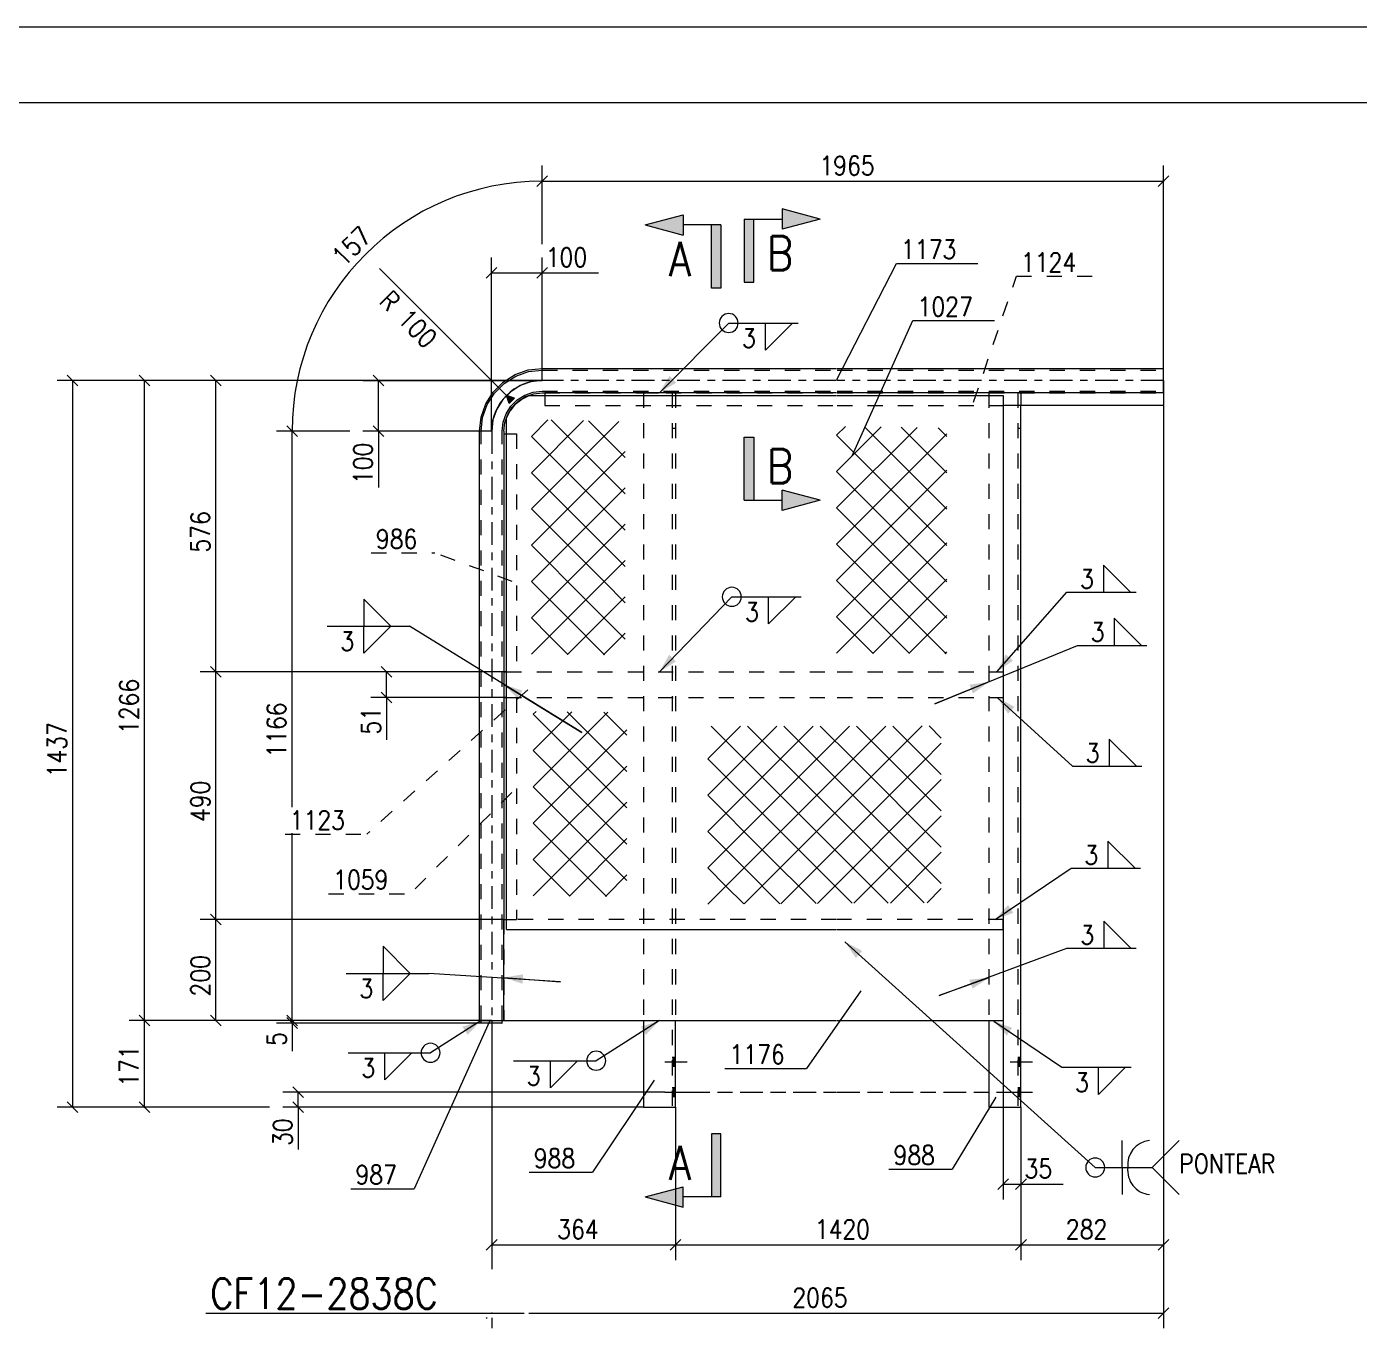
# Model space of a CAD drawing. Header units: millimetres. Extents: x 5 to 846, y 5 to 599.
# Drawn here: x 480.6 to 656.3, y 427.4 to 599 of the extents above; entities that cross this region are included whole.
import ezdxf

# ---------------------------------------------------------------- set-up
doc = ezdxf.new("R2010")
doc.units = ezdxf.units.MM
for name, pattern in [('XKITLINE00', [0]), ('XKITLINE02', [4, 2, -2]), ('XKITLINE03', [6, 3, -1, 1, -1]), ('XKITLINE06', [7, 3, -1, 2, -1])]:
    doc.linetypes.add(name, pattern=pattern)
for name, color, linetype, lineweight in [('Corte', 7, 'Continuous', 0), ('Cota', 4, 'Continuous', 0), ('Marca da peça', 2, 'Continuous', 0), ('Objeto gráfico', 3, 'Continuous', 0), ('Outro tipo de objeto', 7, 'Continuous', 0), ('Parafuso', 3, 'Continuous', 0), ('Peça', 2, 'Continuous', 0), ('Solda', 1, 'Continuous', 0), ('Texto', 7, 'Continuous', 0)]:
    doc.layers.add(name, color=color, linetype=linetype, lineweight=lineweight)
doc.styles.add('ROMANS', font='ROMANS__.TTF')
doc.styles.add('SIMPLEX', font='SIMPLEX_.TTF')

# ---------------------------------------------------------------- blocks, each defined once
blk = doc.blocks.new('*A44')
at = {"layer": 'Parafuso'}
for points in [[(566.13, 461.92), (565.71, 461.92), (565.71, 463.12), (566.13, 463.12)], [(566.13, 457.92), (565.71, 457.92), (565.71, 459.12), (566.13, 459.12)]]:
    blk.add_hatch(color=7, dxfattribs=at).paths.add_polyline_path(points, flags=17)
at = {"layer": 'Parafuso', "color": 7, "linetype": 'XKITLINE00', "lineweight": 0}
for p, q in [((564.71, 462.52), (567.67, 462.52)), ((565.71, 463.12), (566.13, 463.12)), ((565.71, 461.92), (566.13, 461.92)), ((565.71, 459.12), (566.13, 459.12)), ((564.71, 458.52), (567.67, 458.52)), ((565.71, 457.92), (566.13, 457.92))]:
    blk.add_line(p, q, dxfattribs=at)
blk = doc.blocks.new('*A45')
at = {"layer": 'Peça', "color": 7, "linetype": 'XKITLINE02', "lineweight": 0}
for p, q in [((607.45, 550.72), (611.68, 550.72)), ((607.45, 550.72), (607.45, 467.94)), ((611.26, 550.72), (611.26, 456.52)), ((611.68, 550.72), (611.68, 549.05)), ((611.26, 546.05), (611.68, 546.05))]:
    blk.add_line(p, q, dxfattribs=at)
at = {"layer": 'Peça', "color": 4, "linetype": 'XKITLINE00', "lineweight": 0}
for p, q in [((611.68, 456.52), (611.68, 549.05)), ((607.45, 467.94), (607.45, 456.52)), ((607.45, 456.52), (611.68, 456.52))]:
    blk.add_line(p, q, dxfattribs=at)
blk = doc.blocks.new('*A46')
at = {"layer": 'Parafuso'}
for points in [[(611.68, 461.92), (611.26, 461.92), (611.26, 463.12), (611.68, 463.12)], [(611.68, 457.92), (611.26, 457.92), (611.26, 459.12), (611.68, 459.12)]]:
    blk.add_hatch(color=7, dxfattribs=at).paths.add_polyline_path(points, flags=17)
at = {"layer": 'Parafuso', "color": 7, "linetype": 'XKITLINE00', "lineweight": 0}
for p, q in [((610.25, 462.52), (613.22, 462.52)), ((611.26, 463.12), (611.68, 463.12)), ((611.26, 461.92), (611.68, 461.92)), ((611.26, 459.12), (611.68, 459.12)), ((610.25, 458.52), (613.22, 458.52)), ((611.26, 457.92), (611.68, 457.92))]:
    blk.add_line(p, q, dxfattribs=at)
blk = doc.blocks.new('*A47')
at = {"layer": 'Peça', "color": 4, "linetype": 'XKITLINE00', "lineweight": 0}
for p, q in [((540.5, 467.62), (540.5, 467.94)), ((543.25, 467.62), (540.5, 467.62)), ((541.9, 467.94), (541.9, 467.62)), ((543.3, 467.62), (543.25, 467.62)), ((543.3, 467.62), (543.3, 467.94))]:
    blk.add_line(p, q, dxfattribs=at)
at = {"layer": 'Peça', "color": 7, "linetype": 'XKITLINE02', "lineweight": 0}
for p, q in [((540.5, 467.94), (543.3, 467.94)), ((543.25, 467.62), (543.3, 467.62))]:
    blk.add_line(p, q, dxfattribs=at)
blk = doc.blocks.new('*A48')
at = {"layer": 'Peça', "color": 4, "linetype": 'XKITLINE00', "lineweight": 0}
for p, q in [((543.51, 510.54), (543.84, 510.54)), ((543.51, 510.54), (543.51, 481.27)), ((543.51, 481.27), (543.84, 481.27))]:
    blk.add_line(p, q, dxfattribs=at)
at = {"layer": 'Peça', "color": 7, "linetype": 'XKITLINE02', "lineweight": 0}
for p, q in [((543.84, 510.54), (545.18, 510.54)), ((545.18, 510.54), (545.18, 481.27)), ((543.84, 481.27), (545.18, 481.27))]:
    blk.add_line(p, q, dxfattribs=at)
blk = doc.blocks.new('*A49')
at = {"layer": 'Peça', "color": 4, "linetype": 'XKITLINE00', "lineweight": 0}
for p, q in [((543.51, 545.33), (543.84, 545.33)), ((543.51, 545.33), (543.51, 513.94)), ((543.51, 513.94), (543.84, 513.94))]:
    blk.add_line(p, q, dxfattribs=at)
at = {"layer": 'Peça', "color": 7, "linetype": 'XKITLINE02', "lineweight": 0}
for p, q in [((543.84, 545.33), (545.18, 545.33)), ((545.18, 545.33), (545.18, 513.94)), ((543.84, 513.94), (545.18, 513.94))]:
    blk.add_line(p, q, dxfattribs=at)
blk = doc.blocks.new('*A50')
at = {"layer": 'Peça', "color": 4, "linetype": 'XKITLINE00', "lineweight": 0}
for p, q in [((543.51, 481.27), (543.84, 481.27)), ((543.51, 467.94), (543.51, 481.27)), ((609.35, 479.94), (609.35, 467.94)), ((543.51, 467.94), (587.35, 467.94)), ((587.45, 467.94), (609.35, 467.94))]:
    blk.add_line(p, q, dxfattribs=at)
at = {"layer": 'Peça', "color": 7, "linetype": 'XKITLINE02', "lineweight": 0}
for p, q in [((587.35, 481.27), (543.84, 481.27)), ((609.35, 481.27), (587.45, 481.27)), ((609.35, 479.94), (609.35, 481.27))]:
    blk.add_line(p, q, dxfattribs=at)
blk = doc.blocks.new('*A51')
at = {"layer": 'Peça', "color": 4, "linetype": 'XKITLINE00', "lineweight": 0}
for p, q in [((545.87, 549.9), (546.85, 550.38)), ((546.85, 550.38), (587.35, 550.38)), ((587.45, 550.38), (609.35, 550.38)), ((609.35, 550.38), (609.35, 479.94)), ((543.84, 547.38), (544.33, 548.36)), ((545.01, 549.21), (544.33, 548.36)), ((545.87, 549.9), (545.01, 549.21)), ((543.84, 479.94), (543.84, 547.38)), ((543.84, 479.94), (587.35, 479.94)), ((587.45, 479.94), (609.35, 479.94))]:
    blk.add_line(p, q, dxfattribs=at)
at = {"layer": 'Peça', "color": 7, "linetype": 'XKITLINE02', "lineweight": 0}
for p, q in [((544.33, 548.36), (545.01, 549.21)), ((545.01, 549.21), (545.87, 549.9))]:
    blk.add_line(p, q, dxfattribs=at)
blk = doc.blocks.new('*A52')
at = {"layer": 'Peça', "color": 4, "linetype": 'XKITLINE00', "lineweight": 0}
for p, q in [((543.51, 513.94), (543.84, 513.94)), ((543.51, 513.94), (543.51, 510.54)), ((543.51, 510.54), (543.84, 510.54))]:
    blk.add_line(p, q, dxfattribs=at)
at = {"layer": 'Peça', "color": 7, "linetype": 'XKITLINE02', "lineweight": 0}
for p, q in [((543.84, 513.94), (587.35, 513.94)), ((587.45, 513.94), (609.35, 513.94)), ((609.35, 513.94), (609.35, 510.54)), ((543.84, 510.54), (587.35, 510.54)), ((587.45, 510.54), (609.35, 510.54))]:
    blk.add_line(p, q, dxfattribs=at)
blk = doc.blocks.new('*A53')
at = {"layer": 'Peça', "color": 4, "linetype": 'XKITLINE00', "lineweight": 0}
for p, q in [((587.35, 550.72), (548.9, 550.72)), ((548.9, 550.72), (548.9, 550.38)), ((630.47, 550.72), (587.45, 550.72)), ((630.47, 550.72), (630.47, 549.05)), ((630.47, 549.05), (609.35, 549.05))]:
    blk.add_line(p, q, dxfattribs=at)
at = {"layer": 'Peça', "color": 7, "linetype": 'XKITLINE02', "lineweight": 0}
for p, q in [((548.9, 550.38), (548.9, 549.05)), ((548.9, 549.05), (587.35, 549.05)), ((587.45, 549.05), (609.35, 549.05))]:
    blk.add_line(p, q, dxfattribs=at)
blk = doc.blocks.new('*A54')
at = {"layer": 'Peça', "color": 7, "linetype": 'XKITLINE02', "lineweight": 0}
for p, q in [((561.9, 550.72), (566.13, 550.72)), ((561.9, 550.72), (561.9, 467.94)), ((565.71, 550.72), (565.71, 456.52)), ((566.13, 550.72), (566.13, 467.94)), ((565.71, 546.05), (566.13, 546.05))]:
    blk.add_line(p, q, dxfattribs=at)
at = {"layer": 'Peça', "color": 4, "linetype": 'XKITLINE00', "lineweight": 0}
for p, q in [((561.9, 467.94), (561.9, 456.52)), ((566.13, 456.52), (566.13, 467.94)), ((561.9, 456.52), (566.13, 456.52))]:
    blk.add_line(p, q, dxfattribs=at)
blk = doc.blocks.new('*A55')
at = {"layer": 'Peça', "color": 4, "linetype": 'XKITLINE00', "lineweight": 0}
for p, q in [((544.98, 553.12), (546.72, 553.73)), ((546.72, 553.73), (548.57, 553.94)), ((548.57, 553.94), (587.35, 553.94)), ((587.45, 553.94), (630.47, 553.94)), ((630.47, 550.72), (630.47, 553.94)), ((542.1, 550.82), (543.41, 552.13)), ((543.41, 552.13), (544.98, 553.12)), ((541.11, 549.25), (542.1, 550.82)), ((545.41, 549.61), (546.37, 550.22)), ((546.37, 550.22), (547.44, 550.59)), ((547.44, 550.59), (548.57, 550.72)), ((548.57, 550.72), (548.9, 550.72)), ((540.5, 547.5), (541.11, 549.25)), ((544.01, 547.86), (544.61, 548.81)), ((544.61, 548.81), (545.41, 549.61)), ((540.29, 545.66), (540.5, 547.5)), ((543.51, 545.66), (543.64, 546.79)), ((543.64, 546.79), (544.01, 547.86)), ((540.29, 467.94), (540.29, 545.66)), ((543.51, 545.66), (543.51, 545.33)), ((540.29, 467.94), (543.51, 467.94))]:
    blk.add_line(p, q, dxfattribs=at)
at = {"layer": 'Peça', "color": 7, "linetype": 'XKITLINE02', "lineweight": 0}
for p, q in [((545.07, 552.92), (546.77, 553.52)), ((546.77, 553.52), (548.57, 553.72)), ((548.57, 553.72), (587.35, 553.72)), ((587.45, 553.72), (630.47, 553.72)), ((542.26, 550.69), (543.54, 551.96)), ((543.54, 551.96), (545.07, 552.92)), ((541.3, 549.16), (542.26, 550.69)), ((545.28, 549.78), (546.28, 550.41)), ((546.28, 550.41), (547.39, 550.8)), ((547.39, 550.8), (548.57, 550.93)), ((548.57, 550.93), (587.35, 550.93)), ((548.9, 550.72), (587.35, 550.72)), ((587.45, 550.93), (630.47, 550.93)), ((587.45, 550.72), (630.47, 550.72)), ((540.71, 547.45), (541.3, 549.16)), ((543.82, 547.95), (544.44, 548.95)), ((544.44, 548.95), (545.28, 549.78)), ((540.51, 545.66), (540.71, 547.45)), ((543.29, 545.66), (543.43, 546.83)), ((543.43, 546.83), (543.82, 547.95)), ((540.51, 467.94), (540.51, 545.66)), ((543.29, 467.94), (543.29, 545.66)), ((543.51, 545.33), (543.51, 467.94))]:
    blk.add_line(p, q, dxfattribs=at)
at = {"layer": 'Peça', "color": 7, "linetype": 'XKITLINE03', "lineweight": 0}
for p, q in [((547.08, 552.16), (545.67, 551.67)), ((548.57, 552.33), (547.08, 552.16)), ((587.35, 552.33), (548.57, 552.33)), ((630.47, 552.33), (587.45, 552.33)), ((544.41, 550.87), (543.35, 549.82)), ((545.67, 551.67), (544.41, 550.87)), ((542.56, 548.55), (542.07, 547.14)), ((543.35, 549.82), (542.56, 548.55)), ((542.07, 547.14), (541.9, 545.66)), ((541.9, 545.66), (541.9, 467.94))]:
    blk.add_line(p, q, dxfattribs=at)
blk = doc.blocks.new('*A113')
at = {"layer": 'Objeto gráfico', "color": 2, "linetype": 'XKITLINE00', "lineweight": 0}
for p, q in [((547.39, 508.33), (547.76, 508.7)), ((547.39, 503.54), (552.49, 508.64)), ((547.39, 498.75), (557.23, 508.59)), ((559.36, 496.35), (547.39, 508.33)), ((559.73, 500.78), (551.86, 508.65)), ((559.73, 505.57), (556.7, 508.6)), ((547.39, 493.96), (559.73, 506.3)), ((556.97, 493.96), (547.39, 503.54)), ((547.39, 489.17), (559.73, 501.51)), ((554.57, 491.56), (547.39, 498.75)), ((547.39, 484.38), (559.73, 496.72)), ((559.73, 495.99), (559.36, 496.35)), ((552.18, 489.17), (547.39, 493.96)), ((559.73, 491.2), (556.97, 493.96)), ((552.14, 484.34), (559.73, 491.93)), ((559.73, 486.41), (554.57, 491.56)), ((549.78, 486.78), (547.39, 489.17)), ((557.04, 484.31), (552.18, 489.17)), ((552.22, 484.34), (549.78, 486.78)), ((556.9, 484.31), (559.73, 487.14))]:
    blk.add_line(p, q, dxfattribs=at)
blk = doc.blocks.new('*A114')
at = {"layer": 'Objeto gráfico', "color": 2, "linetype": 'XKITLINE00', "lineweight": 0}
for p, q in [((570.38, 483.29), (593.87, 506.78)), ((570.38, 488.08), (589.08, 506.78)), ((570.38, 492.87), (584.29, 506.77)), ((570.38, 497.66), (579.49, 506.77)), ((570.38, 502.45), (574.7, 506.77)), ((582.35, 495.26), (570.85, 506.76)), ((584.75, 497.66), (575.63, 506.77)), ((587.14, 500.05), (580.42, 506.77)), ((589.54, 502.45), (585.21, 506.78)), ((591.93, 504.84), (589.99, 506.78)), ((601.17, 500.39), (594.78, 506.78)), ((596.34, 504.46), (598.67, 506.79)), ((601.17, 505.18), (599.56, 506.79)), ((575.2, 483.32), (596.34, 504.46)), ((601.17, 495.6), (591.93, 504.84)), ((598.74, 502.07), (601.17, 504.5)), ((579.96, 492.87), (570.38, 502.45)), ((580.02, 483.35), (598.74, 502.07)), ((601.17, 490.81), (589.54, 502.45)), ((584.84, 483.38), (601.13, 499.67)), ((601.17, 486.02), (587.14, 500.05)), ((601.13, 499.67), (601.17, 499.71)), ((577.56, 490.47), (570.38, 497.66)), ((598.94, 483.47), (584.75, 497.66)), ((594.18, 483.44), (582.35, 495.26)), ((589.66, 483.41), (601.17, 494.92)), ((575.17, 488.08), (570.38, 492.87)), ((589.42, 483.41), (579.96, 492.87)), ((584.66, 483.38), (577.56, 490.47)), ((594.48, 483.44), (601.17, 490.13)), ((572.77, 485.68), (570.38, 488.08)), ((579.9, 483.35), (575.17, 488.08)), ((575.14, 483.32), (572.77, 485.68)), ((599.3, 483.47), (601.17, 485.34))]:
    blk.add_line(p, q, dxfattribs=at)
blk = doc.blocks.new('*A115')
at = {"layer": 'Objeto gráfico', "color": 2, "linetype": 'XKITLINE00', "lineweight": 0}
for p, q in [((587.38, 545.12), (588.54, 546.28)), ((587.38, 540.33), (593.27, 546.22)), ((587.38, 535.54), (597.99, 546.15)), ((587.38, 530.75), (601.93, 545.3)), ((601.75, 530.75), (587.38, 545.12)), ((601.93, 535.36), (591.04, 546.25)), ((601.93, 540.15), (595.9, 546.18)), ((601.93, 544.94), (600.75, 546.12)), ((587.38, 525.96), (601.93, 540.51)), ((599.35, 528.36), (587.38, 540.33)), ((587.38, 521.17), (601.93, 535.72)), ((596.96, 525.96), (587.38, 535.54)), ((587.38, 516.38), (601.93, 530.93)), ((594.56, 523.57), (587.38, 530.75)), ((601.93, 530.57), (601.75, 530.75)), ((601.93, 525.78), (599.35, 528.36)), ((592.17, 521.17), (587.38, 525.96)), ((592.15, 516.36), (601.93, 526.14)), ((601.93, 520.99), (596.96, 525.96)), ((601.81, 516.32), (594.56, 523.57)), ((589.77, 518.78), (587.38, 521.17)), ((597, 516.34), (592.17, 521.17)), ((596.92, 516.34), (601.93, 521.35)), ((592.19, 516.36), (589.77, 518.78)), ((601.68, 516.32), (601.93, 516.56))]:
    blk.add_line(p, q, dxfattribs=at)
blk = doc.blocks.new('*A116')
at = {"layer": 'Objeto gráfico', "color": 2, "linetype": 'XKITLINE00', "lineweight": 0}
for p, q in [((547.13, 544.98), (549.32, 547.17)), ((547.13, 540.19), (553.99, 547.05)), ((547.13, 535.4), (558.66, 546.94)), ((559.51, 537.38), (549.73, 547.16)), ((559.51, 542.17), (554.65, 547.04)), ((559.51, 532.59), (547.13, 544.98)), ((547.13, 530.61), (559.51, 542.99)), ((559.1, 528.21), (547.13, 540.19)), ((547.13, 525.82), (559.51, 538.2)), ((556.71, 525.82), (547.13, 535.4)), ((547.13, 521.03), (559.51, 533.41)), ((554.31, 523.42), (547.13, 530.61)), ((547.13, 516.24), (559.51, 528.62)), ((559.51, 527.8), (559.1, 528.21)), ((551.92, 521.03), (547.13, 525.82)), ((559.51, 523.01), (556.71, 525.82)), ((551.88, 516.2), (559.51, 523.83)), ((559.51, 518.22), (554.31, 523.42)), ((549.52, 518.63), (547.13, 521.03)), ((556.78, 516.17), (551.92, 521.03)), ((551.95, 516.2), (549.52, 518.63)), ((556.63, 516.17), (559.51, 519.04))]:
    blk.add_line(p, q, dxfattribs=at)
blk = doc.blocks.new('*A117')
at = {"layer": 'Objeto gráfico', "color": 7, "linetype": 'XKITLINE06', "lineweight": 0}
for p, q in [((567.67, 458.52), (587.35, 458.52)), ((587.45, 458.52), (610.25, 458.52))]:
    blk.add_line(p, q, dxfattribs=at)
blk = doc.blocks.new('*A267')
at = {"layer": 'Cota', "color": 7, "linetype": 'XKITLINE00', "lineweight": 0}
for p, q in [((548.57, 552.33), (484.61, 552.33)), ((485.95, 553.03), (487.36, 551.62)), ((486.66, 456.52), (486.66, 552.33)), ((485.95, 457.22), (487.36, 455.81)), ((512.6, 456.52), (484.61, 456.52)), ((561.9, 456.52), (516.1, 456.52))]:
    blk.add_line(p, q, dxfattribs=at)
at = {"layer": 'Cota', "color": 3}
for p in [(486.66, 552.33), (486.66, 456.52)]:
    blk.add_point(p, dxfattribs=at)
at = {"layer": 'Cota', "color": 3, "style": 'SIMPLEX', "width": 0.85}
blk.add_text('1437', height=2.5, rotation=90.0002, dxfattribs=at).set_placement((485.86, 500.01))
blk = doc.blocks.new('*A268')
at = {"layer": 'Cota', "color": 7, "linetype": 'XKITLINE00', "lineweight": 0}
for p, q in [((541.9, 467.94), (494.1, 467.94)), ((495.44, 468.64), (496.85, 467.23)), ((496.15, 456.52), (496.15, 467.94)), ((495.44, 457.22), (496.85, 455.81)), ((512.6, 456.52), (494.1, 456.52)), ((561.9, 456.52), (516.1, 456.52))]:
    blk.add_line(p, q, dxfattribs=at)
at = {"layer": 'Cota', "color": 3}
for p in [(496.15, 467.94), (496.15, 456.52)]:
    blk.add_point(p, dxfattribs=at)
at = {"layer": 'Cota', "color": 3, "style": 'SIMPLEX', "width": 0.85}
blk.add_text('171', height=2.5, rotation=90.0002, dxfattribs=at).set_placement((495.35, 459.21))
blk = doc.blocks.new('*A269')
at = {"layer": 'Cota', "color": 7, "linetype": 'XKITLINE00', "lineweight": 0}
for p, q in [((548.57, 552.33), (494.1, 552.33)), ((495.44, 553.03), (496.85, 551.62)), ((496.15, 467.94), (496.15, 552.33)), ((541.9, 467.94), (494.1, 467.94)), ((495.44, 468.64), (496.85, 467.23))]:
    blk.add_line(p, q, dxfattribs=at)
at = {"layer": 'Cota', "color": 3}
for p in [(496.15, 552.33), (496.15, 467.94)]:
    blk.add_point(p, dxfattribs=at)
at = {"layer": 'Cota', "color": 3, "style": 'SIMPLEX', "width": 0.85}
blk.add_text('1266', height=2.5, rotation=90.0002, dxfattribs=at).set_placement((495.35, 505.72))
blk = doc.blocks.new('*A270')
at = {"layer": 'Cota', "color": 7, "linetype": 'XKITLINE00', "lineweight": 0}
for p, q in [((543.84, 513.94), (503.49, 513.94)), ((504.83, 514.64), (506.24, 513.23)), ((505.54, 481.27), (505.54, 513.94)), ((504.83, 481.98), (506.24, 480.56)), ((543.51, 481.27), (503.49, 481.27))]:
    blk.add_line(p, q, dxfattribs=at)
at = {"layer": 'Cota', "color": 3}
for p in [(505.54, 513.94), (505.54, 481.27)]:
    blk.add_point(p, dxfattribs=at)
at = {"layer": 'Cota', "color": 3, "style": 'SIMPLEX', "width": 0.85}
blk.add_text('490', height=2.5, rotation=90.0002, dxfattribs=at).set_placement((504.74, 494.12))
blk = doc.blocks.new('*A271')
at = {"layer": 'Cota', "color": 7, "linetype": 'XKITLINE00', "lineweight": 0}
for p, q in [((504.83, 481.98), (506.24, 480.56)), ((543.51, 481.27), (503.49, 481.27)), ((505.54, 467.94), (505.54, 481.27)), ((541.9, 467.94), (503.49, 467.94)), ((504.83, 468.64), (506.24, 467.23))]:
    blk.add_line(p, q, dxfattribs=at)
at = {"layer": 'Cota', "color": 3}
for p in [(505.54, 481.27), (505.54, 467.94)]:
    blk.add_point(p, dxfattribs=at)
at = {"layer": 'Cota', "color": 3, "style": 'SIMPLEX', "width": 0.85}
blk.add_text('200', height=2.5, rotation=90.0002, dxfattribs=at).set_placement((504.74, 471.12))
blk = doc.blocks.new('*A272')
at = {"layer": 'Cota', "color": 7, "linetype": 'XKITLINE00', "lineweight": 0}
for p, q in [((548.57, 552.33), (503.49, 552.33)), ((504.83, 553.03), (506.24, 551.62)), ((505.54, 513.94), (505.54, 552.33)), ((543.84, 513.94), (503.49, 513.94)), ((504.83, 514.64), (506.24, 513.23))]:
    blk.add_line(p, q, dxfattribs=at)
at = {"layer": 'Cota', "color": 3}
for p in [(505.54, 552.33), (505.54, 513.94)]:
    blk.add_point(p, dxfattribs=at)
at = {"layer": 'Cota', "color": 3, "style": 'SIMPLEX', "width": 0.85}
blk.add_text('576', height=2.5, rotation=90.0002, dxfattribs=at).set_placement((504.74, 529.65))
blk = doc.blocks.new('*A273')
at = {"layer": 'Cota', "color": 7, "linetype": 'XKITLINE00', "lineweight": 0}
for p, q in [((541.9, 467.94), (513.54, 467.94)), ((541.9, 467.62), (513.54, 467.62)), ((514.88, 468.64), (516.3, 467.23)), ((514.88, 468.33), (516.3, 466.91)), ((515.59, 467.62), (515.59, 467.94)), ((515.59, 467.62), (515.59, 463.89)), ((515.59, 467.62), (515.59, 463.89))]:
    blk.add_line(p, q, dxfattribs=at)
at = {"layer": 'Cota', "color": 3}
for p in [(515.59, 467.94), (515.59, 467.62)]:
    blk.add_point(p, dxfattribs=at)
at = {"layer": 'Cota', "color": 3, "style": 'SIMPLEX', "width": 0.85}
blk.add_text('5', height=2.5, rotation=90.0002, dxfattribs=at).set_placement((514.79, 464.6))
blk = doc.blocks.new('*A274')
at = {"layer": 'Cota', "color": 7, "linetype": 'XKITLINE00', "lineweight": 0}
for p, q in [((523.18, 545.66), (513.54, 545.66)), ((514.88, 546.37), (516.3, 544.95)), ((515.59, 496.1), (515.59, 545.66)), ((541.9, 545.66), (526.68, 545.66)), ((515.59, 467.94), (515.59, 492.64)), ((541.9, 467.94), (513.54, 467.94)), ((514.88, 468.64), (516.3, 467.23))]:
    blk.add_line(p, q, dxfattribs=at)
at = {"layer": 'Cota', "color": 3}
for p in [(515.59, 545.66), (515.59, 467.94)]:
    blk.add_point(p, dxfattribs=at)
at = {"layer": 'Cota', "color": 3, "style": 'SIMPLEX', "width": 0.85}
blk.add_text('1166', height=2.5, rotation=90.0002, dxfattribs=at).set_placement((514.79, 502.62))
blk = doc.blocks.new('*A275')
at = {"layer": 'Cota', "color": 7, "linetype": 'XKITLINE00', "lineweight": 0}
for p, q in [((515.7, 459.22), (517.11, 457.81)), ((564.71, 458.52), (514.35, 458.52)), ((515.7, 457.22), (517.11, 455.81)), ((516.4, 456.52), (516.4, 458.52)), ((561.9, 456.52), (514.35, 456.52)), ((516.4, 456.52), (516.4, 450.93)), ((516.4, 456.52), (516.4, 450.93))]:
    blk.add_line(p, q, dxfattribs=at)
at = {"layer": 'Cota', "color": 3}
for p in [(516.4, 458.52), (516.4, 456.52)]:
    blk.add_point(p, dxfattribs=at)
at = {"layer": 'Cota', "color": 3, "style": 'SIMPLEX', "width": 0.85}
blk.add_text('30', height=2.5, rotation=90.0002, dxfattribs=at).set_placement((515.6, 451.41))
blk = doc.blocks.new('*A276')
at = {"layer": 'Cota', "color": 7, "linetype": 'XKITLINE00', "lineweight": 0}
for p, q in [((630.47, 552.33), (630.47, 427.36)), ((541.9, 467.94), (541.9, 435.15)), ((541.29, 428.75), (541.19, 428.65)), ((541.9, 428.75), (541.9, 427.36)), ((546.79, 429.36), (630.47, 429.36)), ((631.18, 430.06), (629.77, 428.65))]:
    blk.add_line(p, q, dxfattribs=at)
at = {"layer": 'Cota', "color": 3}
for p in [(541.9, 429.36), (630.47, 429.36)]:
    blk.add_point(p, dxfattribs=at)
at = {"layer": 'Cota', "color": 3, "style": 'SIMPLEX', "width": 0.85}
blk.add_text('2065', height=2.5, dxfattribs=at).set_placement((581.54, 430.16))
blk = doc.blocks.new('*A277')
at = {"layer": 'Cota', "color": 7, "linetype": 'XKITLINE00', "lineweight": 0}
for p, q in [((548.56, 570.33), (548.56, 580.68)), ((549.27, 579.33), (547.85, 577.92)), ((548.56, 552.32), (548.56, 566.83)), ((523.18, 545.66), (513.54, 545.66)), ((514.89, 546.36), (516.3, 544.95)), ((541.89, 545.66), (526.68, 545.66))]:
    blk.add_line(p, q, dxfattribs=at)
blk.add_arc((548.56, 545.66), 32.97, 90, 180, dxfattribs=at)
at = {"layer": 'Cota', "color": 7}
for p in [(548.56, 578.63), (515.59, 545.66)]:
    blk.add_point(p, dxfattribs=at)
at = {"layer": 'Cota', "color": 3, "style": 'SIMPLEX', "width": 0.85}
blk.add_text('157', height=2.5, rotation=45.0001, dxfattribs=at).set_placement((522.39, 567.24))
blk = doc.blocks.new('*A278')
at = {"layer": 'Cota', "color": 7, "linetype": 'XKITLINE00', "lineweight": 0}
for p, q in [((630.47, 552.33), (630.47, 436.37)), ((611.68, 456.52), (611.68, 450.17)), ((611.68, 446.67), (611.68, 436.37)), ((612.39, 439.07), (610.97, 437.66)), ((611.68, 438.37), (630.47, 438.37)), ((631.18, 439.07), (629.77, 437.66))]:
    blk.add_line(p, q, dxfattribs=at)
at = {"layer": 'Cota', "color": 3}
for p in [(611.68, 438.37), (630.47, 438.37)]:
    blk.add_point(p, dxfattribs=at)
at = {"layer": 'Cota', "color": 3, "style": 'SIMPLEX', "width": 0.85}
blk.add_text('282', height=2.5, dxfattribs=at).set_placement((617.6, 439.17))
blk = doc.blocks.new('*A279')
at = {"layer": 'Cota', "color": 7, "linetype": 'XKITLINE00', "lineweight": 0}
for p, q in [((566.13, 456.52), (566.13, 436.37)), ((611.68, 456.52), (611.68, 450.17)), ((611.68, 446.67), (611.68, 436.37)), ((566.84, 439.07), (565.43, 437.66)), ((566.13, 438.37), (611.68, 438.37)), ((612.39, 439.07), (610.97, 437.66))]:
    blk.add_line(p, q, dxfattribs=at)
at = {"layer": 'Cota', "color": 3}
for p in [(566.13, 438.37), (611.68, 438.37)]:
    blk.add_point(p, dxfattribs=at)
at = {"layer": 'Cota', "color": 3, "style": 'SIMPLEX', "width": 0.85}
blk.add_text('1420', height=2.5, dxfattribs=at).set_placement((584.5, 439.17))
blk = doc.blocks.new('*A280')
at = {"layer": 'Cota', "color": 7, "linetype": 'XKITLINE00', "lineweight": 0}
for p, q in [((541.9, 467.94), (541.9, 436.37)), ((566.13, 456.52), (566.13, 436.37)), ((542.61, 439.07), (541.19, 437.66)), ((541.9, 438.37), (566.13, 438.37)), ((566.84, 439.07), (565.43, 437.66))]:
    blk.add_line(p, q, dxfattribs=at)
at = {"layer": 'Cota', "color": 3}
for p in [(541.9, 438.37), (566.13, 438.37)]:
    blk.add_point(p, dxfattribs=at)
at = {"layer": 'Cota', "color": 3, "style": 'SIMPLEX', "width": 0.85}
blk.add_text('364', height=2.5, dxfattribs=at).set_placement((550.54, 439.17))
blk = doc.blocks.new('*A281')
at = {"layer": 'Cota', "color": 7, "linetype": 'XKITLINE00', "lineweight": 0}
for p, q in [((609.35, 467.94), (609.35, 444.37)), ((611.68, 456.52), (611.68, 444.37)), ((610.05, 447.07), (608.64, 445.66)), ((609.35, 446.37), (611.68, 446.37)), ((612.39, 447.07), (610.97, 445.66)), ((611.68, 446.37), (617.26, 446.37)), ((611.68, 446.37), (617.26, 446.37))]:
    blk.add_line(p, q, dxfattribs=at)
at = {"layer": 'Cota', "color": 3}
for p in [(609.35, 446.37), (611.68, 446.37)]:
    blk.add_point(p, dxfattribs=at)
at = {"layer": 'Cota', "color": 3, "style": 'SIMPLEX', "width": 0.85}
blk.add_text('35', height=2.5, dxfattribs=at).set_placement((612.15, 447.17))
blk = doc.blocks.new('*A282')
at = {"layer": 'Cota', "color": 7, "linetype": 'XKITLINE00', "lineweight": 0}
for p, q in [((543.51, 513.94), (525.99, 513.94)), ((527.33, 514.64), (528.74, 513.23)), ((528.04, 510.54), (528.04, 513.94)), ((543.84, 510.54), (525.99, 510.54)), ((527.33, 511.24), (528.74, 509.83)), ((528.04, 510.54), (528.04, 504.95)), ((528.04, 510.54), (528.04, 504.95))]:
    blk.add_line(p, q, dxfattribs=at)
at = {"layer": 'Cota', "color": 3}
for p in [(528.04, 513.94), (528.04, 510.54)]:
    blk.add_point(p, dxfattribs=at)
at = {"layer": 'Cota', "color": 3, "style": 'SIMPLEX', "width": 0.85}
blk.add_text('51', height=2.5, rotation=90.0002, dxfattribs=at).set_placement((527.24, 505.66))
blk = doc.blocks.new('*A283')
at = {"layer": 'Corte'}
for points in [[(585.2, 573.63), (580.2, 572.29), (580.2, 574.97)], [(576.45, 565.29), (575.2, 565.29), (575.2, 573.63)], [(576.45, 573.63), (576.45, 565.29), (575.2, 573.63)], [(576.45, 536.55), (575.2, 536.55), (575.2, 544.89)], [(576.45, 544.89), (576.45, 536.55), (575.2, 544.89)], [(585.2, 536.55), (580.2, 535.22), (580.2, 537.89)]]:
    blk.add_hatch(color=6, dxfattribs=at).paths.add_polyline_path(points, flags=17)
at = {"layer": 'Corte', "color": 6, "linetype": 'XKITLINE00', "lineweight": 0}
for p, q in [((585.2, 573.63), (580.2, 574.97)), ((580.2, 574.97), (580.2, 572.29)), ((575.2, 573.63), (580.2, 573.63)), ((575.2, 573.63), (575.2, 565.29)), ((576.45, 565.29), (576.45, 573.63)), ((585.2, 573.63), (580.2, 572.29)), ((575.2, 565.29), (576.45, 565.29)), ((575.2, 536.55), (575.2, 544.89)), ((575.2, 544.89), (576.45, 544.89)), ((576.45, 544.89), (576.45, 536.55)), ((585.2, 536.55), (580.2, 537.89)), ((580.2, 535.22), (580.2, 537.89)), ((575.2, 536.55), (580.2, 536.55)), ((585.2, 536.55), (580.2, 535.22))]:
    blk.add_line(p, q, dxfattribs=at)
at = {"layer": 'Corte', "color": 4, "style": 'ROMANS', "width": 0.85}
for p in [(578.2, 566.88), (578.2, 538.8)]:
    blk.add_text('B', height=4.5, dxfattribs=at).set_placement(p)
blk = doc.blocks.new('*A284')
at = {"layer": 'Corte'}
for points in [[(562.13, 572.86), (567.13, 574.2), (567.13, 571.52)], [(570.88, 572.86), (572.13, 572.86), (572.13, 564.53)], [(570.88, 564.53), (570.88, 572.86), (572.13, 564.53)], [(570.88, 453.02), (572.13, 453.02), (572.13, 444.69)], [(570.88, 444.69), (570.88, 453.02), (572.13, 444.69)], [(562.13, 444.69), (567.13, 446.03), (567.13, 443.35)]]:
    blk.add_hatch(color=6, dxfattribs=at).paths.add_polyline_path(points, flags=17)
at = {"layer": 'Corte', "color": 6, "linetype": 'XKITLINE00', "lineweight": 0}
for p, q in [((562.13, 572.86), (567.13, 574.2)), ((562.13, 572.86), (567.13, 571.52)), ((567.13, 574.2), (567.13, 571.52)), ((572.13, 572.86), (567.13, 572.86)), ((570.88, 564.53), (570.88, 572.86)), ((572.13, 572.86), (572.13, 564.53)), ((572.13, 564.53), (570.88, 564.53)), ((570.88, 453.02), (570.88, 444.69)), ((572.13, 453.02), (570.88, 453.02)), ((572.13, 444.69), (572.13, 453.02)), ((562.13, 444.69), (567.13, 446.03)), ((562.13, 444.69), (567.13, 443.35)), ((567.13, 443.35), (567.13, 446.03)), ((572.13, 444.69), (567.13, 444.69))]:
    blk.add_line(p, q, dxfattribs=at)
at = {"layer": 'Corte', "color": 4, "style": 'ROMANS', "width": 0.85}
for p in [(565.26, 566.11), (565.26, 446.94)]:
    blk.add_text('A', height=4.5, dxfattribs=at).set_placement(p)
blk = doc.blocks.new('*A285')
at = {"layer": 'Texto', "color": 4, "linetype": 'XKITLINE00', "lineweight": 0}
blk.add_line((504.2, 429.35), (546.19, 429.35), dxfattribs=at)
at = {"layer": 'Texto', "color": 4, "style": 'ROMANS', "width": 0.85}
blk.add_text('CF12-2838C', height=4, dxfattribs=at).set_placement((504.8, 429.95))
blk = doc.blocks.new('*A286')
at = {"layer": 'Solda'}
blk.add_hatch(color=7, dxfattribs=at).paths.add_polyline_path([(543.51, 473.6), (546.05, 474.04), (545.96, 472.8)], flags=17)
at = {"layer": 'Solda', "color": 3, "linetype": 'XKITLINE00', "lineweight": 0}
for p, q in [((531.15, 474.17), (527.58, 477.74)), ((527.58, 477.74), (527.58, 474.17)), ((527.58, 474.17), (531.15, 474.17)), ((527.58, 474.17), (531.15, 474.17)), ((531.15, 474.17), (527.58, 470.6)), ((527.58, 470.6), (527.58, 474.17))]:
    blk.add_line(p, q, dxfattribs=at)
at = {"layer": 'Solda', "color": 7, "linetype": 'XKITLINE00', "lineweight": 0}
for p, q in [((522.73, 474.17), (533.61, 474.17)), ((550.96, 473.06), (533.61, 474.17)), ((543.51, 473.6), (550.96, 473.06))]:
    blk.add_line(p, q, dxfattribs=at)
at = {"layer": 'Solda', "color": 3, "style": 'ROMANS', "width": 0.85}
blk.add_text('3', height=2.5, dxfattribs=at).set_placement((524.48, 470.92))
blk = doc.blocks.new('*A287')
at = {"layer": 'Solda'}
blk.add_hatch(color=7, dxfattribs=at).paths.add_polyline_path([(564.02, 467.94), (562.24, 466.07), (561.57, 467.13)], flags=17)
at = {"layer": 'Solda', "color": 7, "linetype": 'XKITLINE00', "lineweight": 0}
for p in [(564.02, 467.94), (544.79, 462.65)]:
    blk.add_line(p, (555.68, 462.65), dxfattribs=at)
at = {"layer": 'Solda', "color": 3, "linetype": 'XKITLINE00', "lineweight": 0}
for p, q in [((549.64, 462.65), (553.21, 462.65)), ((553.21, 462.65), (549.64, 459.08)), ((549.64, 459.08), (549.64, 462.65))]:
    blk.add_line(p, q, dxfattribs=at)
for start, end in [(90, 270), (270, 90)]:
    blk.add_arc((555.68, 462.65), 1.25, start, end, dxfattribs=at)
at = {"layer": 'Solda', "color": 3, "style": 'ROMANS', "width": 0.85}
blk.add_text('3', height=2.5, dxfattribs=at).set_placement((546.54, 459.4))
blk = doc.blocks.new('*A288')
at = {"layer": 'Solda'}
blk.add_hatch(color=7, dxfattribs=at).paths.add_polyline_path([(540.5, 467.94), (538.73, 466.07), (538.05, 467.12)], flags=17)
at = {"layer": 'Solda', "color": 7, "linetype": 'XKITLINE00', "lineweight": 0}
for p in [(540.5, 467.94), (522.96, 463.7)]:
    blk.add_line(p, (533.84, 463.7), dxfattribs=at)
at = {"layer": 'Solda', "color": 3, "linetype": 'XKITLINE00', "lineweight": 0}
for p, q in [((527.81, 463.7), (531.38, 463.7)), ((531.38, 463.7), (527.81, 460.13)), ((527.81, 460.13), (527.81, 463.7))]:
    blk.add_line(p, q, dxfattribs=at)
for start, end in [(90, 270), (270, 90)]:
    blk.add_arc((533.84, 463.7), 1.25, start, end, dxfattribs=at)
at = {"layer": 'Solda', "color": 3, "style": 'ROMANS', "width": 0.85}
blk.add_text('3', height=2.5, dxfattribs=at).set_placement((524.71, 460.45))
blk = doc.blocks.new('*A289')
at = {"layer": 'Solda'}
blk.add_hatch(color=7, dxfattribs=at).paths.add_polyline_path([(543.51, 512.24), (545.97, 511.46), (545.31, 510.4)], flags=17)
at = {"layer": 'Solda', "color": 3, "linetype": 'XKITLINE00', "lineweight": 0}
for p, q in [((528.62, 519.96), (525.05, 523.53)), ((525.05, 523.53), (525.05, 519.96)), ((525.05, 519.96), (528.62, 519.96)), ((525.05, 519.96), (528.62, 519.96)), ((528.62, 519.96), (525.05, 516.39)), ((525.05, 516.39), (525.05, 519.96))]:
    blk.add_line(p, q, dxfattribs=at)
at = {"layer": 'Solda', "color": 7, "linetype": 'XKITLINE00', "lineweight": 0}
for p, q in [((520.2, 519.96), (531.08, 519.96)), ((553.77, 505.93), (531.08, 519.96)), ((543.51, 512.24), (553.77, 505.93))]:
    blk.add_line(p, q, dxfattribs=at)
at = {"layer": 'Solda', "color": 3, "style": 'ROMANS', "width": 0.85}
blk.add_text('3', height=2.5, dxfattribs=at).set_placement((521.95, 516.71))
blk = doc.blocks.new('*A290')
at = {"layer": 'Solda'}
blk.add_hatch(color=7, dxfattribs=at).paths.add_polyline_path([(564.02, 550.72), (565.33, 552.93), (566.22, 552.05)], flags=17)
at = {"layer": 'Solda', "color": 7, "linetype": 'XKITLINE00', "lineweight": 0}
for p, q in [((564.02, 550.72), (573.15, 559.92)), ((573.15, 559.92), (582.29, 559.92))]:
    blk.add_line(p, q, dxfattribs=at)
at = {"layer": 'Solda', "color": 3, "linetype": 'XKITLINE00', "lineweight": 0}
for p, q in [((578, 559.92), (581.57, 559.92)), ((581.57, 559.92), (578, 556.35)), ((578, 556.35), (578, 559.92))]:
    blk.add_line(p, q, dxfattribs=at)
for start, end in [(90, 270), (270, 90)]:
    blk.add_arc((573.15, 559.92), 1.25, start, end, dxfattribs=at)
at = {"layer": 'Solda', "color": 3, "style": 'ROMANS', "width": 0.85}
blk.add_text('3', height=2.5, dxfattribs=at).set_placement((574.9, 556.67))
blk = doc.blocks.new('*A291')
at = {"layer": 'Solda'}
blk.add_hatch(color=7, dxfattribs=at).paths.add_polyline_path([(564.02, 513.94), (565.3, 516.17), (566.2, 515.3)], flags=17)
at = {"layer": 'Solda', "color": 7, "linetype": 'XKITLINE00', "lineweight": 0}
for p, q in [((564.02, 513.94), (573.56, 523.82)), ((573.56, 523.82), (582.7, 523.82))]:
    blk.add_line(p, q, dxfattribs=at)
at = {"layer": 'Solda', "color": 3, "linetype": 'XKITLINE00', "lineweight": 0}
for p, q in [((578.41, 523.82), (581.98, 523.82)), ((581.98, 523.82), (578.41, 520.25)), ((578.41, 520.25), (578.41, 523.82))]:
    blk.add_line(p, q, dxfattribs=at)
for start, end in [(90, 270), (270, 90)]:
    blk.add_arc((573.56, 523.82), 1.25, start, end, dxfattribs=at)
at = {"layer": 'Solda', "color": 3, "style": 'ROMANS', "width": 0.85}
blk.add_text('3', height=2.5, dxfattribs=at).set_placement((575.31, 520.57))
blk = doc.blocks.new('*A292')
at = {"layer": 'Solda'}
blk.add_hatch(color=7, dxfattribs=at).paths.add_polyline_path([(588.47, 478.34), (590.75, 477.13), (589.91, 476.2)], flags=17)
at = {"layer": 'Solda', "color": 7, "linetype": 'XKITLINE00', "lineweight": 0}
for p, q in [((588.47, 478.34), (621.47, 448.57)), ((621.47, 448.57), (628.97, 448.57))]:
    blk.add_line(p, q, dxfattribs=at)
at = {"layer": 'Solda', "color": 3, "linetype": 'XKITLINE00', "lineweight": 0}
for p, q in [((625.04, 448.57), (625.04, 452.14)), ((628.97, 448.57), (632.54, 452.14)), ((625.04, 448.57), (625.04, 445)), ((628.97, 448.57), (632.54, 445))]:
    blk.add_line(p, q, dxfattribs=at)
for centre, radius, start, end in [((628.97, 448.93), 3.23, 96.3402, 186.3402), ((621.47, 448.57), 1.25, 90, 270), ((621.47, 448.57), 1.25, 270, 90), ((628.97, 448.21), 3.23, 173.6598, 263.6598)]:
    blk.add_arc(centre, radius, start, end, dxfattribs=at)
at = {"layer": 'Solda', "color": 3, "style": 'ROMANS', "width": 0.85}
blk.add_text('PONTEAR', height=2.5, dxfattribs=at).set_placement((632.54, 447.82))
blk = doc.blocks.new('*A293')
at = {"layer": 'Solda'}
blk.add_hatch(color=7, dxfattribs=at).paths.add_polyline_path([(608.26, 481.27), (609.98, 483.18), (610.68, 482.15)], flags=17)
at = {"layer": 'Solda', "color": 3, "linetype": 'XKITLINE00', "lineweight": 0}
for p, q in [((626.72, 488.02), (623.14, 491.59)), ((623.14, 491.59), (623.14, 488.02)), ((623.14, 488.02), (626.72, 488.02))]:
    blk.add_line(p, q, dxfattribs=at)
at = {"layer": 'Solda', "color": 7, "linetype": 'XKITLINE00', "lineweight": 0}
for p, q in [((608.26, 481.27), (618.29, 488.02)), ((618.29, 488.02), (627.43, 488.02))]:
    blk.add_line(p, q, dxfattribs=at)
at = {"layer": 'Solda', "color": 3, "style": 'ROMANS', "width": 0.85}
blk.add_text('3', height=2.5, dxfattribs=at).set_placement((620.04, 488.52))
blk = doc.blocks.new('*A294')
at = {"layer": 'Solda'}
blk.add_hatch(color=7, dxfattribs=at).paths.add_polyline_path([(607.45, 473.58), (605.3, 472.15), (604.88, 473.33)], flags=17)
at = {"layer": 'Solda', "color": 3, "linetype": 'XKITLINE00', "lineweight": 0}
for p, q in [((626.17, 477.48), (622.6, 481.05)), ((622.6, 481.05), (622.6, 477.48)), ((622.6, 477.48), (626.17, 477.48))]:
    blk.add_line(p, q, dxfattribs=at)
at = {"layer": 'Solda', "color": 7, "linetype": 'XKITLINE00', "lineweight": 0}
for p, q in [((600.91, 471.24), (617.75, 477.48)), ((617.75, 477.48), (626.88, 477.48)), ((607.45, 473.58), (600.91, 471.24))]:
    blk.add_line(p, q, dxfattribs=at)
at = {"layer": 'Solda', "color": 3, "style": 'ROMANS', "width": 0.85}
blk.add_text('3', height=2.5, dxfattribs=at).set_placement((619.5, 477.98))
blk = doc.blocks.new('*A295')
at = {"layer": 'Solda'}
blk.add_hatch(color=7, dxfattribs=at).paths.add_polyline_path([(608.1, 467.88), (610.52, 466.99), (609.82, 465.96)], flags=17)
at = {"layer": 'Solda', "color": 7, "linetype": 'XKITLINE00', "lineweight": 0}
for p, q in [((608.1, 467.88), (617.06, 461.78)), ((617.06, 461.78), (626.2, 461.78))]:
    blk.add_line(p, q, dxfattribs=at)
at = {"layer": 'Solda', "color": 3, "linetype": 'XKITLINE00', "lineweight": 0}
for p, q in [((621.91, 461.78), (625.48, 461.78)), ((625.48, 461.78), (621.91, 458.21)), ((621.91, 458.21), (621.91, 461.78))]:
    blk.add_line(p, q, dxfattribs=at)
at = {"layer": 'Solda', "color": 3, "style": 'ROMANS', "width": 0.85}
blk.add_text('3', height=2.5, dxfattribs=at).set_placement((618.81, 458.53))
blk = doc.blocks.new('*A296')
at = {"layer": 'Solda'}
blk.add_hatch(color=7, dxfattribs=at).paths.add_polyline_path([(607.45, 512.59), (605.36, 511.07), (604.89, 512.23)], flags=17)
at = {"layer": 'Solda', "color": 3, "linetype": 'XKITLINE00', "lineweight": 0}
for p, q in [((627.56, 517.42), (623.99, 520.99)), ((623.99, 520.99), (623.99, 517.42)), ((623.99, 517.42), (627.56, 517.42))]:
    blk.add_line(p, q, dxfattribs=at)
at = {"layer": 'Solda', "color": 7, "linetype": 'XKITLINE00', "lineweight": 0}
for p, q in [((600.31, 509.71), (619.14, 517.42)), ((619.14, 517.42), (628.27, 517.42)), ((607.45, 512.59), (600.31, 509.71))]:
    blk.add_line(p, q, dxfattribs=at)
at = {"layer": 'Solda', "color": 3, "style": 'ROMANS', "width": 0.85}
blk.add_text('3', height=2.5, dxfattribs=at).set_placement((620.89, 517.92))
blk = doc.blocks.new('*A297')
at = {"layer": 'Solda'}
blk.add_hatch(color=7, dxfattribs=at).paths.add_polyline_path([(608.51, 513.94), (609.69, 516.23), (610.63, 515.4)], flags=17)
at = {"layer": 'Solda', "color": 3, "linetype": 'XKITLINE00', "lineweight": 0}
for p, q in [((626.14, 524.42), (622.57, 527.99)), ((622.57, 527.99), (622.57, 524.42)), ((622.57, 524.42), (626.14, 524.42))]:
    blk.add_line(p, q, dxfattribs=at)
at = {"layer": 'Solda', "color": 7, "linetype": 'XKITLINE00', "lineweight": 0}
for p, q in [((608.51, 513.94), (617.72, 524.42)), ((617.72, 524.42), (626.86, 524.42))]:
    blk.add_line(p, q, dxfattribs=at)
at = {"layer": 'Solda', "color": 3, "style": 'ROMANS', "width": 0.85}
blk.add_text('3', height=2.5, dxfattribs=at).set_placement((619.47, 524.92))
blk = doc.blocks.new('*A298')
at = {"layer": 'Solda'}
blk.add_hatch(color=7, dxfattribs=at).paths.add_polyline_path([(608.55, 510.54), (610.82, 509.31), (609.98, 508.39)], flags=17)
at = {"layer": 'Solda', "color": 7, "linetype": 'XKITLINE00', "lineweight": 0}
for p, q in [((608.55, 510.54), (618.48, 501.47)), ((618.48, 501.47), (627.61, 501.47))]:
    blk.add_line(p, q, dxfattribs=at)
at = {"layer": 'Solda', "color": 3, "linetype": 'XKITLINE00', "lineweight": 0}
for p, q in [((626.9, 501.47), (623.32, 505.04)), ((623.32, 505.04), (623.32, 501.47)), ((623.32, 501.47), (626.9, 501.47))]:
    blk.add_line(p, q, dxfattribs=at)
at = {"layer": 'Solda', "color": 3, "style": 'ROMANS', "width": 0.85}
blk.add_text('3', height=2.5, dxfattribs=at).set_placement((620.23, 501.97))
blk = doc.blocks.new('*A299')
at = {"layer": 'Marca da peça', "color": 7, "linetype": 'XKITLINE00', "lineweight": 0}
for p in [(608.39, 457.85), (594.28, 448.35)]:
    blk.add_line(p, (602.63, 448.35), dxfattribs=at)
at = {"layer": 'Marca da peça', "color": 4, "style": 'ROMANS', "width": 0.85}
blk.add_text('988', height=2.5, dxfattribs=at).set_placement((594.88, 448.95))
blk = doc.blocks.new('*A300')
at = {"layer": 'Marca da peça', "color": 7, "linetype": 'XKITLINE00', "lineweight": 0}
for p in [(541.63, 467.82), (523.34, 445.77)]:
    blk.add_line(p, (531.7, 445.77), dxfattribs=at)
at = {"layer": 'Marca da peça', "color": 4, "style": 'ROMANS', "width": 0.85}
blk.add_text('987', height=2.5, dxfattribs=at).set_placement((523.94, 446.37))
blk = doc.blocks.new('*A301')
at = {"layer": 'Marca da peça', "color": 7, "linetype": 'XKITLINE02', "lineweight": 0}
for p in [(544.56, 498.03), (520.4, 484.67)]:
    blk.add_line(p, (531.14, 484.67), dxfattribs=at)
at = {"layer": 'Marca da peça', "color": 4, "style": 'ROMANS', "width": 0.85}
blk.add_text('1059', height=2.5, dxfattribs=at).set_placement((521, 485.27))
blk = doc.blocks.new('*A302')
at = {"layer": 'Marca da peça', "color": 7, "linetype": 'XKITLINE02', "lineweight": 0}
for p in [(526.03, 529.6), (544.61, 525.86)]:
    blk.add_line(p, (534.39, 529.6), dxfattribs=at)
at = {"layer": 'Marca da peça', "color": 4, "style": 'ROMANS', "width": 0.85}
blk.add_text('986', height=2.5, dxfattribs=at).set_placement((526.63, 530.2))
blk = doc.blocks.new('*A303')
at = {"layer": 'Marca da peça', "color": 7, "linetype": 'XKITLINE00', "lineweight": 0}
for p in [(590.56, 471.88), (572.65, 461.63)]:
    blk.add_line(p, (583.39, 461.63), dxfattribs=at)
at = {"layer": 'Marca da peça', "color": 4, "style": 'ROMANS', "width": 0.85}
blk.add_text('1176', height=2.5, dxfattribs=at).set_placement((573.25, 462.23))
blk = doc.blocks.new('*A304')
at = {"layer": 'Marca da peça', "color": 7, "linetype": 'XKITLINE00', "lineweight": 0}
for p, q in [((589.43, 542.39), (597.44, 560.24)), ((597.44, 560.24), (608.18, 560.24))]:
    blk.add_line(p, q, dxfattribs=at)
at = {"layer": 'Marca da peça', "color": 4, "style": 'ROMANS', "width": 0.85}
blk.add_text('1027', height=2.5, dxfattribs=at).set_placement((598.04, 560.84))
blk = doc.blocks.new('*A305')
at = {"layer": 'Marca da peça', "color": 7, "linetype": 'XKITLINE02', "lineweight": 0}
for p in [(546.66, 511.57), (514.67, 492.52)]:
    blk.add_line(p, (525.42, 492.52), dxfattribs=at)
at = {"layer": 'Marca da peça', "color": 4, "style": 'ROMANS', "width": 0.85}
blk.add_text('1123', height=2.5, dxfattribs=at).set_placement((515.27, 493.12))
blk = doc.blocks.new('*A306')
at = {"layer": 'Marca da peça', "color": 7, "linetype": 'XKITLINE02', "lineweight": 0}
for p, q in [((605.44, 549.5), (611.08, 566.08)), ((611.08, 566.08), (621.82, 566.08))]:
    blk.add_line(p, q, dxfattribs=at)
at = {"layer": 'Marca da peça', "color": 4, "style": 'ROMANS', "width": 0.85}
blk.add_text('1124', height=2.5, dxfattribs=at).set_placement((611.68, 566.68))
blk = doc.blocks.new('*A307')
at = {"layer": 'Marca da peça', "color": 7, "linetype": 'XKITLINE00', "lineweight": 0}
for p in [(563.31, 460.08), (546.85, 447.94)]:
    blk.add_line(p, (555.21, 447.94), dxfattribs=at)
at = {"layer": 'Marca da peça', "color": 4, "style": 'ROMANS', "width": 0.85}
blk.add_text('988', height=2.5, dxfattribs=at).set_placement((547.45, 448.54))
blk = doc.blocks.new('*A308')
at = {"layer": 'Marca da peça', "color": 7, "linetype": 'XKITLINE00', "lineweight": 0}
for p, q in [((587.4, 552.46), (595.27, 567.78)), ((595.27, 567.78), (606.01, 567.78))]:
    blk.add_line(p, q, dxfattribs=at)
at = {"layer": 'Marca da peça', "color": 4, "style": 'ROMANS', "width": 0.85}
blk.add_text('1173', height=2.5, dxfattribs=at).set_placement((595.87, 568.38))
blk = doc.blocks.new('*A309')
at = {"layer": 'Cota', "color": 7, "linetype": 'XKITLINE00', "lineweight": 0}
for p, q in [((548.57, 570.33), (548.57, 580.69)), ((630.47, 552.33), (630.47, 580.69)), ((549.27, 579.35), (547.86, 577.93)), ((548.57, 578.64), (630.47, 578.64)), ((631.18, 579.35), (629.77, 577.93)), ((548.57, 552.33), (548.57, 566.83))]:
    blk.add_line(p, q, dxfattribs=at)
at = {"layer": 'Cota', "color": 3}
for p in [(548.57, 578.64), (630.47, 578.64)]:
    blk.add_point(p, dxfattribs=at)
at = {"layer": 'Cota', "color": 3, "style": 'SIMPLEX', "width": 0.85}
blk.add_text('1965', height=2.5, dxfattribs=at).set_placement((585.11, 579.44))
blk = doc.blocks.new('*A310')
at = {"layer": 'Cota', "color": 7, "linetype": 'XKITLINE00', "lineweight": 0}
for p, q in [((548.56, 552.32), (524.93, 552.32)), ((526.28, 553.03), (527.69, 551.62)), ((526.98, 545.66), (526.98, 552.32)), ((541.89, 545.66), (524.93, 545.66)), ((526.28, 546.36), (527.69, 544.95)), ((526.98, 545.66), (526.98, 538.22)), ((526.98, 545.66), (526.98, 538.22))]:
    blk.add_line(p, q, dxfattribs=at)
at = {"layer": 'Cota', "color": 3}
for p in [(526.98, 552.32), (526.98, 545.66)]:
    blk.add_point(p, dxfattribs=at)
at = {"layer": 'Cota', "color": 3, "style": 'SIMPLEX', "width": 0.85}
blk.add_text('100', height=2.5, rotation=90.0002, dxfattribs=at).set_placement((526.18, 538.69))
blk = doc.blocks.new('*A311')
at = {"layer": 'Cota', "color": 7, "linetype": 'XKITLINE00', "lineweight": 0}
for p, q in [((541.89, 545.66), (541.89, 568.58)), ((548.56, 552.32), (548.56, 568.58)), ((542.6, 567.23), (541.19, 565.82)), ((541.89, 566.53), (548.56, 566.53)), ((549.27, 567.23), (547.85, 565.82)), ((548.56, 566.53), (556, 566.53)), ((548.56, 566.53), (556, 566.53))]:
    blk.add_line(p, q, dxfattribs=at)
at = {"layer": 'Cota', "color": 3}
for p in [(541.89, 566.53), (548.56, 566.53)]:
    blk.add_point(p, dxfattribs=at)
at = {"layer": 'Cota', "color": 3, "style": 'SIMPLEX', "width": 0.85}
blk.add_text('100', height=2.5, dxfattribs=at).set_placement((549.03, 567.33))
blk = doc.blocks.new('*A312')
at = {"layer": 'Cota'}
blk.add_hatch(color=7, dxfattribs=at).paths.add_polyline_path([(544.2, 549.31), (543.85, 550.37), (544.9, 550.01)], flags=17)
at = {"layer": 'Cota', "color": 7, "linetype": 'XKITLINE00', "lineweight": 0}
for p, q in [((543.85, 550.37), (527.1, 567.12)), ((544.9, 550.01), (543.85, 550.37)), ((544.2, 549.31), (543.85, 550.37)), ((544.9, 550.01), (544.2, 549.31))]:
    blk.add_line(p, q, dxfattribs=at)
blk.add_arc((548.56, 545.66), 6.67, 90, 180, dxfattribs=at)
at = {"layer": 'Cota', "color": 3, "style": 'SIMPLEX', "width": 0.85}
blk.add_text('R 100', height=2.5, rotation=-45.0001, dxfattribs=at).set_placement((526.91, 562.64))

msp = doc.modelspace()

# ---------------------------------------------------------------- linework, layer by layer
at = {"layer": 'Outro tipo de objeto', "color": 7, "linetype": 'XKITLINE00', "lineweight": 0}
msp.add_line((5, 599), (846, 599), dxfattribs=at)
at = {"layer": 'Outro tipo de objeto', "color": 6, "linetype": 'XKITLINE00', "lineweight": 0}
msp.add_line((30, 589), (836, 589), dxfattribs=at)

# ---------------------------------------------------------------- block references
at = {"lineweight": 0}
for name in ['*A309', '*A277', '*A311', '*A308', '*A306', '*A312', '*A304', '*A290', '*A55', '*A267', '*A269', '*A272', '*A310', '*A276', '*A278', '*A51', '*A53', '*A54', '*A45', '*A116', '*A274', '*A49', '*A115', '*A302', '*A297', '*A291', '*A289', '*A296', '*A270', '*A282', '*A52', '*A305', '*A48', '*A298', '*A113', '*A114', '*A301', '*A293', '*A271', '*A50', '*A294', '*A292', '*A286', '*A303', '*A268', '*A273', '*A288', '*A300', '*A47', '*A280', '*A287', '*A295', '*A281', '*A44', '*A46', '*A275', '*A307', '*A117', '*A299', '*A279', '*A285']:
    msp.add_blockref(name, (0, 0), dxfattribs=at)
at = {"layer": 'Corte', "lineweight": 0}
for name in ['*A283', '*A284']:
    msp.add_blockref(name, (0, 0), dxfattribs=at)

doc.saveas('drawing.dxf')
